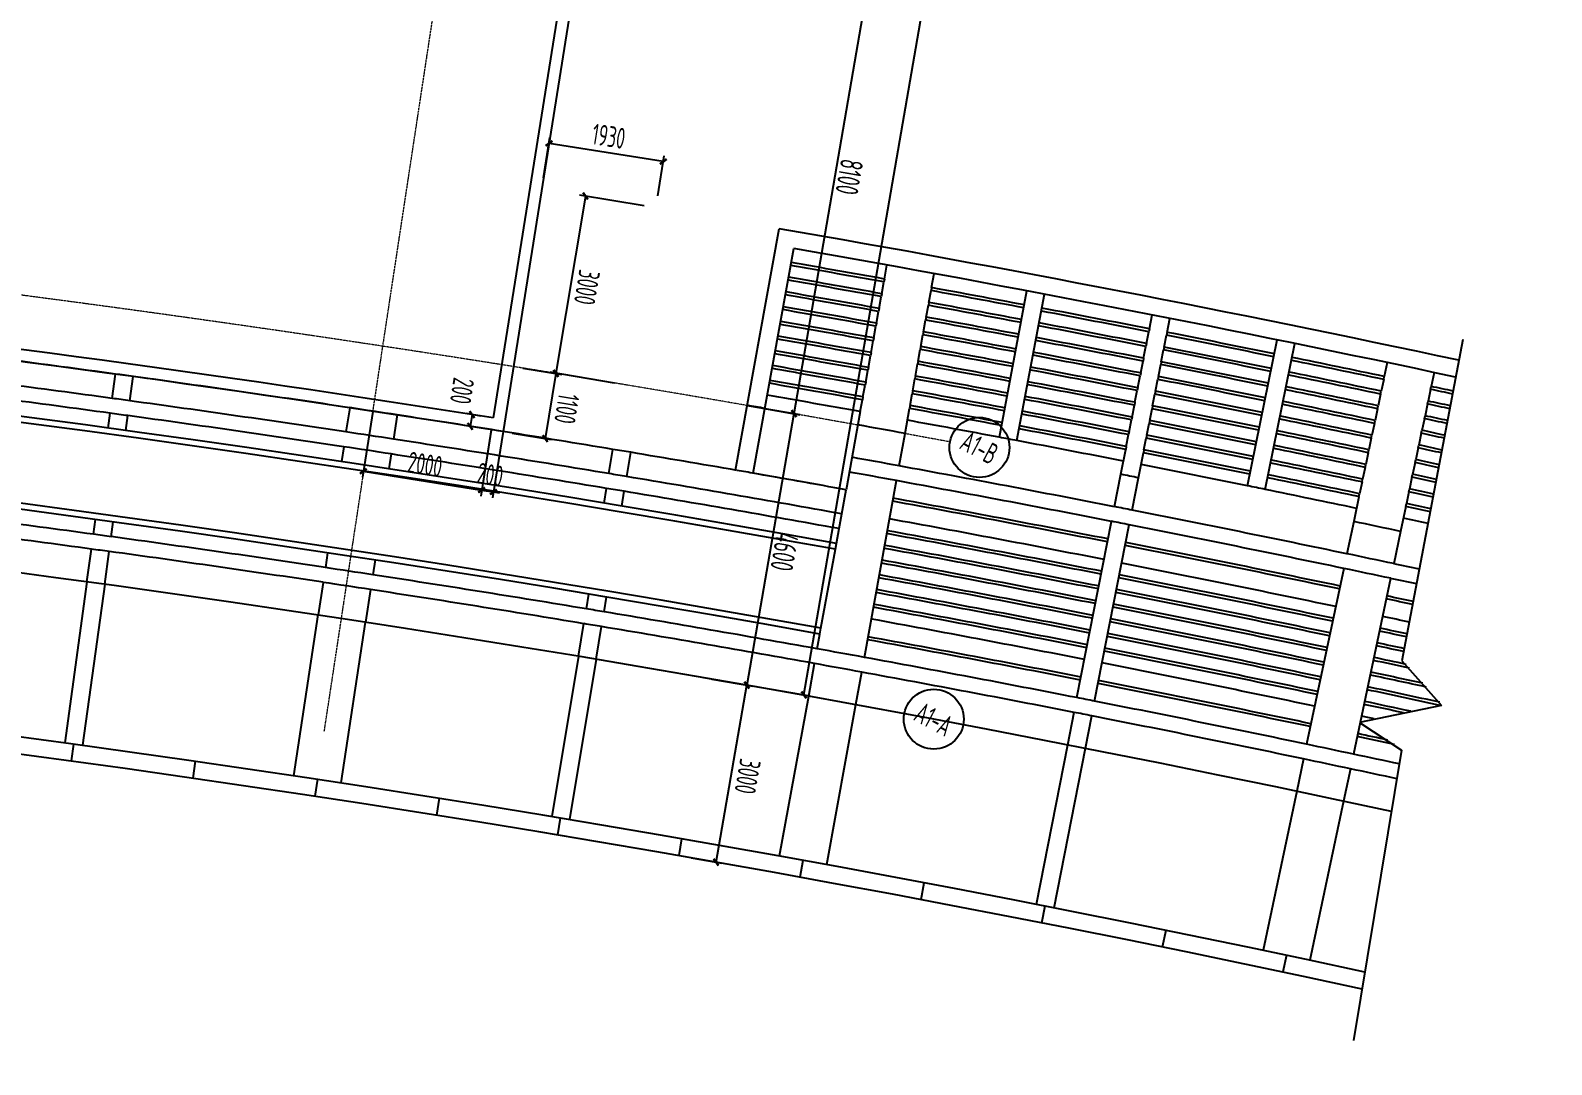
# Model space of a CAD drawing. Header units: millimetres. Extents: x 30991175 to 44589677, y -30249292 to -18704009.
# Drawn here: x 41429416 to 41454808, y -29971019 to -29953753 of the extents above; entities that cross this region are included whole.
import ezdxf
from ezdxf.enums import TextEntityAlignment as Align

# ---------------------------------------------------------------- set-up
doc = ezdxf.new("R2010")
doc.units = ezdxf.units.MM
doc.header["$LTSCALE"] = 10
doc.linetypes.add('A1-RG-AXIS-RF$0$CENTER', pattern=[50.8, 31.75, -6.35, 6.35, -6.35])
for name, color, linetype in [('A1-RG-AXIS-RF$0$A-DIMS-100', 1, 'Continuous'), ('A1-RG-AXIS-RF$0$A-SYMB-NAME', 13, 'Continuous'), ('A1-RI-RF$0$A-DIMS-1：100', 1, 'Continuous'), ('A1-RI-RF$0$A-EVAC1', 5, 'Continuous'), ('A1-RI-RF$0$A-STRS-HRAL', 3, 'Continuous'), ('A1-RI-RF$0$A-SYMB-STRS', 1, 'Continuous'), ('A1-RI-RF$0$A-TEXT', 4, 'Continuous'), ('A1-RI-RF$0$A1-RI-F3$0$A-DETL-PEN0', 247, 'Continuous'), ('A1-RI-RF$0$A1-RI-F3$0$A-DETL-PEN1', 245, 'Continuous'), ('A1-RI-RF$0$A1-RI-F3$0$A-DETL-PEN2', 233, 'Continuous')]:
    doc.layers.add(name, color=color, linetype=linetype)
doc.layers.add('A1-RG-AXIS-RF$0$A-GRID', color=1, linetype='A1-RG-AXIS-RF$0$CENTER', lineweight=9)
doc.styles.add('A1-RG-AXIS-RF$0$A1-RG-AXIS$0$XD2008', font='xd-hzs.shx', dxfattribs={"width": 0.7, "bigfont": 'xd-hztxt.shx'})
doc.styles.add('A1-RG-AXIS-RF$0$XD2008', font='xd-hzs.shx', dxfattribs={"width": 0.7, "bigfont": 'xd-hztxt.shx'})
doc.styles.add('A1-RI-RF$0$XD2008', font='hzs.shx', dxfattribs={"width": 0.7, "bigfont": 'xd-hztxt.shx'})
doc.dimstyles.new('A1-RG-AXIS-RF$0$XD100', dxfattribs={"dimscale": 100, "dimtxt": 5.5, "dimasz": 1.5, "dimexe": 1, "dimexo": 2, "dimgap": 0.5, "dimtad": 1, "dimdec": 0, "dimdsep": 46, "dimtxsty": 'A1-RG-AXIS-RF$0$XD2008', "dimblk": 'A1-RG-AXIS-RF$0$_ArchTick', "dimcen": 2.5, "dimclrt": 4, "dimazin": 0, "dimtfac": 1, "dimtdec": 0, "dimtix": 1, "dimtmove": 0, "dimatfit": 3, "dimfxl": 0, "dimtolj": 1, "dimtzin": 0, "dimarcsym": 0})
doc.dimstyles.new('A1-RG-AXIS-RF$0$XD100$0', dxfattribs={"dimscale": 100, "dimtxt": 5.5, "dimasz": 1, "dimexe": 1, "dimexo": 2, "dimgap": 0.5, "dimtad": 1, "dimdec": 0, "dimdsep": 46, "dimtxsty": 'A1-RG-AXIS-RF$0$XD2008', "dimblk": 'A1-RG-AXIS-RF$0$_ArchTick', "dimblk1": 'A1-RG-AXIS-RF$0$_ArchTick', "dimblk2": 'A1-RG-AXIS-RF$0$_ArchTick', "dimsah": 1, "dimcen": 2.5, "dimclrt": 4, "dimazin": 0, "dimtfac": 1, "dimtdec": 0, "dimtix": 1, "dimtmove": 0, "dimatfit": 3, "dimfxl": 0, "dimtolj": 1, "dimtzin": 0, "dimarcsym": 0})
doc.dimstyles.new('A1-RI-RF$0$XD100$0', dxfattribs={"dimscale": 100, "dimtxt": 3.5, "dimasz": 2, "dimexe": 1, "dimexo": 2, "dimgap": 1, "dimtad": 1, "dimdec": 0, "dimdsep": 46, "dimtxsty": 'A1-RI-RF$0$XD2008', "dimblk": 'A1-RI-RF$0$_ArchTick', "dimblk1": 'A1-RI-RF$0$_ArchTick', "dimblk2": 'A1-RI-RF$0$_ArchTick', "dimsah": 1, "dimcen": 2.5, "dimclrd": 1, "dimclre": 1, "dimclrt": 4, "dimaunit": 1, "dimadec": 0, "dimazin": 0, "dimtfac": 1, "dimtdec": 0, "dimtix": 1, "dimtmove": 2, "dimatfit": 3, "dimfxl": 0, "dimtolj": 1, "dimtzin": 0, "dimarcsym": 0})

# ---------------------------------------------------------------- blocks, each defined once
blk = doc.blocks.new('A1-RG-AXIS-RF$0$_ArchTick')
at = {"color": 0, "linetype": 'ByBlock', "const_width": 0.4}
blk.add_lwpolyline([(-0.5, -0.5), (0.5, 0.5)], dxfattribs=at)
blk = doc.blocks.new('*D81')
at = {"layer": 'A1-RG-AXIS-RF$0$A-DIMS-100', "color": 0, "lineweight": -2}
for p, q in [((11680096, -6393230), (11681807, -6392668)), ((11690356, -6419016), (11681712, -6392699)), ((11688740, -6419547), (11690451, -6418985))]:
    blk.add_line(p, q, dxfattribs=at)
at = {"layer": 'Defpoints', "color": 0}
for p in [(11681712, -6392699), (11679906, -6393293), (11688550, -6419609)]:
    blk.add_point(p, dxfattribs=at)
at = {"layer": 'A1-RG-AXIS-RF$0$A-DIMS-100', "color": 0, "lineweight": -2, "xscale": 100, "yscale": 100, "zscale": 100}
for p, rotation in [((11681712, -6392699), 108.182712823025), ((11690356, -6419016), 288.182712823025)]:
    blk.add_blockref('A1-RG-AXIS-RF$0$_ArchTick', p, dxfattribs=dict(at, rotation=rotation))
at = {"layer": 'A1-RG-AXIS-RF$0$A-DIMS-100', "color": 4, "insert": (11686260, -6405784), "char_height": 375, "attachment_point": 5, "rotation": 288.1827, "style": 'A1-RG-AXIS-RF$0$XD2008'}
blk.add_mtext('\\A1;27700', dxfattribs=at)
blk = doc.blocks.new('*D83')
at = {"layer": 'A1-RG-AXIS-RF$0$A-DIMS-100', "color": 0, "lineweight": -2}
for p, q in [((11684723, -6407499), (11685571, -6407220)), ((11688005, -6414946), (11685476, -6407251)), ((11687252, -6415194), (11688100, -6414915))]:
    blk.add_line(p, q, dxfattribs=at)
at = {"layer": 'Defpoints', "color": 0}
for p in [(11685476, -6407251), (11684533, -6407561), (11687062, -6415256)]:
    blk.add_point(p, dxfattribs=at)
at = {"layer": 'A1-RG-AXIS-RF$0$A-DIMS-100', "color": 0, "lineweight": -2, "xscale": 100, "yscale": 100, "zscale": 100}
for p, rotation in [((11685476, -6407251), 108.1934151448586), ((11688005, -6414946), 288.1934151448585)]:
    blk.add_blockref('A1-RG-AXIS-RF$0$_ArchTick', p, dxfattribs=dict(at, rotation=rotation))
at = {"layer": 'A1-RG-AXIS-RF$0$A-DIMS-100', "color": 4, "insert": (11686966, -6411025), "char_height": 375, "attachment_point": 5, "rotation": 288.1934, "style": 'A1-RG-AXIS-RF$0$XD2008'}
blk.add_mtext('\\A1;8100', dxfattribs=at)
blk = doc.blocks.new('*D85')
at = {"layer": 'A1-RG-AXIS-RF$0$A-DIMS-100', "color": 0, "lineweight": -2}
blk.add_arc((11778732, -6694179), 324415, 109.35703, 111.00245, dxfattribs=at)
at = {"layer": 'Defpoints', "color": 0}
for p in [(11670777, -6386890), (11668278, -6389145), (11661998, -6390116), (11683572, -6423308), (11675833, -6426152)]:
    blk.add_point(p, dxfattribs=at)
at = {"layer": 'A1-RG-AXIS-RF$0$A-DIMS-100', "color": 0, "lineweight": -2, "xscale": 100, "yscale": 100, "zscale": 100}
for p, rotation in [((11671203, -6388102), 19.35703132825595), ((11662459, -6391316), 201.0024497399887)]:
    blk.add_blockref('A1-RG-AXIS-RF$0$_ArchTick', p, dxfattribs=dict(at, rotation=rotation))
at = {"layer": 'A1-RG-AXIS-RF$0$A-DIMS-100', "color": 4, "insert": (11666738, -6389455), "char_height": 375, "attachment_point": 5, "rotation": 20.1797, "style": 'A1-RG-AXIS-RF$0$XD2008'}
blk.add_mtext('\\A1;1.65°', dxfattribs=at)
blk = doc.blocks.new('*D99')
at = {"layer": 'A1-RG-AXIS-RF$0$A-DIMS-100', "color": 0, "lineweight": -2}
for p, q in [((11687442, -6415132), (11688101, -6414916)), ((11688005, -6414947), (11689439, -6419318)), ((11688876, -6419503), (11689534, -6419287))]:
    blk.add_line(p, q, dxfattribs=at)
at = {"layer": 'Defpoints', "color": 0}
for p in [(11687252, -6415194), (11689439, -6419318), (11688686, -6419565)]:
    blk.add_point(p, dxfattribs=at)
at = {"layer": 'A1-RG-AXIS-RF$0$A-DIMS-100', "color": 0, "lineweight": -2, "xscale": 100, "yscale": 100, "zscale": 100}
for p, rotation in [((11688005, -6414947), 108.1543853283377), ((11689439, -6419318), 288.1543853283377)]:
    blk.add_blockref('A1-RG-AXIS-RF$0$_ArchTick', p, dxfattribs=dict(at, rotation=rotation))
at = {"layer": 'A1-RG-AXIS-RF$0$A-DIMS-100', "color": 4, "insert": (11688948, -6417058), "char_height": 375, "attachment_point": 5, "rotation": 288.1544, "style": 'A1-RG-AXIS-RF$0$XD2008'}
blk.add_mtext('\\A1;4600', dxfattribs=at)
blk = doc.blocks.new('A1-RG-AXIS-RF$0$A1zhouhao')
at = {"color": 13}
blk.add_circle((11937809, -6402822), 500, dxfattribs=at)
at = {"style": 'A1-RG-AXIS-RF$0$A1-RG-AXIS$0$XD2008', "width": 0.7}
blk.add_attdef('GRID', text='', height=500, dxfattribs=at).set_placement((11937809, -6402822), align=Align.MIDDLE)
blk = doc.blocks.new('A1-RI-RF$0$_ArchTick')
at = {"color": 0, "linetype": 'ByBlock', "const_width": 0.4}
blk.add_lwpolyline([(-0.5, -0.5), (0.5, 0.5)], dxfattribs=at)
blk = doc.blocks.new('*D16')
at = {"layer": 'A1-RI-RF$0$A-DIMS-1：100', "color": 1, "linetype": 'ByBlock', "lineweight": -2}
for p, q in [((11683652, -6416401), (11684276, -6416190)), ((11684181, -6416222), (11684534, -6417264)), ((11684005, -6417443), (11684629, -6417232))]:
    blk.add_line(p, q, dxfattribs=at)
at = {"layer": 'Defpoints', "color": 0, "linetype": 'ByBlock'}
for p in [(11683463, -6416465), (11684534, -6417264), (11683816, -6417507)]:
    blk.add_point(p, dxfattribs=at)
at = {"layer": 'A1-RI-RF$0$A-DIMS-1：100', "color": 1, "linetype": 'ByBlock', "lineweight": -2, "xscale": 100, "yscale": 100, "zscale": 100}
for p, rotation in [((11684181, -6416222), 108.7070715188783), ((11684534, -6417264), 288.7070715188783)]:
    blk.add_blockref('A1-RI-RF$0$_ArchTick', p, dxfattribs=dict(at, rotation=rotation))
at = {"layer": 'A1-RI-RF$0$A-DIMS-1：100', "color": 4, "linetype": 'ByBlock', "insert": (11684618, -6416655), "char_height": 350, "attachment_point": 5, "rotation": 288.7071, "style": 'A1-RI-RF$0$XD2008'}
blk.add_mtext('\\A1;1100', dxfattribs=at)
blk = doc.blocks.new('*D19')
at = {"layer": 'A1-RI-RF$0$A-DIMS-1：100', "color": 1, "linetype": 'ByBlock', "lineweight": -2}
for p, q in [((11683672, -6417564), (11684034, -6418616)), ((11681780, -6418214), (11682142, -6419266)), ((11682109, -6419171), (11684001, -6418522))]:
    blk.add_line(p, q, dxfattribs=at)
at = {"layer": 'Defpoints', "color": 0, "linetype": 'ByBlock'}
for p in [(11683607, -6417375), (11681715, -6418025), (11684001, -6418522)]:
    blk.add_point(p, dxfattribs=at)
at = {"layer": 'A1-RI-RF$0$A-DIMS-1：100', "color": 1, "linetype": 'ByBlock', "lineweight": -2, "xscale": 100, "yscale": 100, "zscale": 100}
for p, rotation in [((11684001, -6418522), 18.94567788556528), ((11682109, -6419171), 198.9456778855652)]:
    blk.add_blockref('A1-RI-RF$0$_ArchTick', p, dxfattribs=dict(at, rotation=rotation))
at = {"layer": 'A1-RI-RF$0$A-DIMS-1：100', "color": 4, "linetype": 'ByBlock', "insert": (11682966, -6418586), "char_height": 350, "attachment_point": 5, "rotation": 18.9457, "style": 'A1-RI-RF$0$XD2008'}
blk.add_mtext('\\A1;2000', dxfattribs=at)
blk = doc.blocks.new('*D23')
at = {"layer": 'A1-RI-RF$0$A-DIMS-1：100', "color": 1, "linetype": 'ByBlock', "lineweight": -2}
for p, q in [((11683416, -6417433), (11683172, -6417517)), ((11683481, -6417622), (11683237, -6417706)), ((11683267, -6417484), (11683332, -6417673))]:
    blk.add_line(p, q, dxfattribs=at)
at = {"layer": 'Defpoints', "color": 0, "linetype": 'ByBlock'}
for p in [(11683605, -6417368), (11683332, -6417673), (11683670, -6417557)]:
    blk.add_point(p, dxfattribs=at)
at = {"layer": 'A1-RI-RF$0$A-DIMS-1：100', "color": 1, "linetype": 'ByBlock', "lineweight": -2, "xscale": 100, "yscale": 100, "zscale": 100}
for p, rotation in [((11683267, -6417484), 108.9652854964244), ((11683332, -6417673), 288.9652854964244)]:
    blk.add_blockref('A1-RI-RF$0$_ArchTick', p, dxfattribs=dict(at, rotation=rotation))
at = {"layer": 'A1-RI-RF$0$A-DIMS-1：100', "color": 4, "linetype": 'ByBlock', "insert": (11682936, -6417213), "char_height": 350, "attachment_point": 5, "rotation": 288.9653, "style": 'A1-RI-RF$0$XD2008'}
blk.add_mtext('\\A1;200', dxfattribs=at)
blk = doc.blocks.new('*D27')
at = {"layer": 'A1-RI-RF$0$A-DIMS-1：100', "color": 1, "linetype": 'ByBlock', "lineweight": -2}
for p, q in [((11683670, -6417557), (11684034, -6418616)), ((11683859, -6417492), (11684223, -6418551)), ((11684001, -6418522), (11684190, -6418457)), ((11684190, -6418457), (11684285, -6418424)), ((11684001, -6418522), (11683907, -6418554))]:
    blk.add_line(p, q, dxfattribs=at)
at = {"layer": 'Defpoints', "color": 0, "linetype": 'ByBlock'}
for p in [(11683605, -6417368), (11683794, -6417303), (11684190, -6418457)]:
    blk.add_point(p, dxfattribs=at)
at = {"layer": 'A1-RI-RF$0$A-DIMS-1：100', "color": 1, "linetype": 'ByBlock', "lineweight": -2, "xscale": 100, "yscale": 100, "zscale": 100}
for p, rotation in [((11684001, -6418522), 18.94567788553544), ((11684190, -6418457), 198.9456778855354)]:
    blk.add_blockref('A1-RI-RF$0$_ArchTick', p, dxfattribs=dict(at, rotation=rotation))
at = {"layer": 'A1-RI-RF$0$A-DIMS-1：100', "color": 4, "linetype": 'ByBlock', "insert": (11684006, -6418229), "char_height": 350, "attachment_point": 5, "rotation": 18.9457, "style": 'A1-RI-RF$0$XD2008'}
blk.add_mtext('\\A1;200', dxfattribs=at)
blk = doc.blocks.new('*D38')
at = {"layer": 'A1-RI-RF$0$A-DIMS-1：100', "color": 1, "linetype": 'ByBlock', "lineweight": -2}
for p, q in [((11689036, -6419450), (11689534, -6419287)), ((11690372, -6422170), (11689438, -6419319)), ((11689969, -6422301), (11690467, -6422139))]:
    blk.add_line(p, q, dxfattribs=at)
at = {"layer": 'Defpoints', "color": 0, "linetype": 'ByBlock'}
for p in [(11689438, -6419319), (11688846, -6419512), (11689779, -6422364)]:
    blk.add_point(p, dxfattribs=at)
at = {"layer": 'A1-RI-RF$0$A-DIMS-1：100', "color": 1, "linetype": 'ByBlock', "lineweight": -2, "xscale": 100, "yscale": 100, "zscale": 100}
for p, rotation in [((11689438, -6419319), 108.1209727364165), ((11690372, -6422170), 288.1209727364165)]:
    blk.add_blockref('A1-RI-RF$0$_ArchTick', p, dxfattribs=dict(at, rotation=rotation))
at = {"layer": 'A1-RI-RF$0$A-DIMS-1：100', "color": 4, "linetype": 'ByBlock', "insert": (11690166, -6420659), "char_height": 350, "attachment_point": 5, "rotation": 288.121, "style": 'A1-RI-RF$0$XD2008'}
blk.add_mtext('\\A1;3000', dxfattribs=at)
blk = doc.blocks.new('*D41')
at = {"layer": 'A1-RI-RF$0$A-DIMS-1：100', "color": 1, "linetype": 'ByBlock', "lineweight": -2}
for p, q in [((11684166, -6413058), (11683132, -6413405)), ((11683226, -6413373), (11684181, -6416217)), ((11685121, -6415902), (11684086, -6416249))]:
    blk.add_line(p, q, dxfattribs=at)
at = {"layer": 'Defpoints', "color": 0, "linetype": 'ByBlock'}
for p in [(11684356, -6412994), (11685311, -6415838), (11684181, -6416217)]:
    blk.add_point(p, dxfattribs=at)
at = {"layer": 'A1-RI-RF$0$A-DIMS-1：100', "color": 1, "linetype": 'ByBlock', "lineweight": -2, "xscale": 100, "yscale": 100, "zscale": 100}
for p, rotation in [((11683226, -6413373), 108.5536423271382), ((11684181, -6416217), 288.5536423271382)]:
    blk.add_blockref('A1-RI-RF$0$_ArchTick', p, dxfattribs=dict(at, rotation=rotation))
at = {"layer": 'A1-RI-RF$0$A-DIMS-1：100', "color": 4, "linetype": 'ByBlock', "insert": (11683964, -6414708), "char_height": 350, "attachment_point": 5, "rotation": 288.5536, "style": 'A1-RI-RF$0$XD2008'}
blk.add_mtext('\\A1;3000', dxfattribs=at)
blk = doc.blocks.new('*D42')
at = {"layer": 'A1-RI-RF$0$A-DIMS-1：100', "color": 1, "linetype": 'ByBlock', "lineweight": -2}
for p, q in [((11684103, -6412256), (11682277, -6412883)), ((11684291, -6412805), (11684070, -6412162)), ((11682465, -6413432), (11682244, -6412788))]:
    blk.add_line(p, q, dxfattribs=at)
at = {"layer": 'Defpoints', "color": 0, "linetype": 'ByBlock'}
for p in [(11682277, -6412883), (11684356, -6412994), (11682530, -6413621)]:
    blk.add_point(p, dxfattribs=at)
at = {"layer": 'A1-RI-RF$0$A-DIMS-1：100', "color": 1, "linetype": 'ByBlock', "lineweight": -2, "xscale": 100, "yscale": 100, "zscale": 100}
for p, rotation in [((11684103, -6412256), 18.94567788557141), ((11682277, -6412883), 198.9456778855715)]:
    blk.add_blockref('A1-RI-RF$0$_ArchTick', p, dxfattribs=dict(at, rotation=rotation))
at = {"layer": 'A1-RI-RF$0$A-DIMS-1：100', "color": 4, "linetype": 'ByBlock', "insert": (11683101, -6412310), "char_height": 350, "attachment_point": 5, "rotation": 18.9457, "style": 'A1-RI-RF$0$XD2008'}
blk.add_mtext('\\A1;1930', dxfattribs=at)
blk = doc.blocks.new('A1-RI-RF$0$A$C2D12074D')
at = {"layer": 'A1-RI-RF$0$A1-RI-F3$0$A-DETL-PEN0'}
for centre, radius, start, end in [((201146, -214642), 296018, 105.91573, 105.98865), ((201146, -214642), 295968, 105.9155, 105.98864), ((201146, -214644), 296020, 106.1435, 106.44787), ((201146, -214644), 295970, 106.14351, 106.44787), ((201146, -214642), 295768, 105.91458, 105.98859), ((201146, -214642), 295718, 105.91435, 105.98858), ((201146, -214644), 295770, 106.14356, 106.44785), ((201146, -214644), 295720, 106.14358, 106.44785), ((201146, -214642), 295518, 105.91343, 105.98852), ((201146, -214642), 295468, 105.9132, 105.98851), ((201153, -214665), 296042, 106.50594, 106.85986), ((201153, -214665), 295992, 106.50595, 106.85985), ((201146, -214644), 295520, 106.14363, 106.44784), ((201146, -214644), 295470, 106.14364, 106.44783), ((201146, -214642), 295268, 105.91227, 105.98846), ((201146, -214642), 295218, 105.91204, 105.98844), ((201146, -214642), 295018, 105.91112, 105.98839), ((201153, -214665), 295792, 106.50597, 106.85983), ((201153, -214665), 295742, 106.50598, 106.85983), ((201146, -214644), 295270, 106.1437, 106.44782), ((201146, -214644), 295220, 106.14371, 106.44781), ((201146, -214642), 294968, 105.91089, 105.98838), ((201146, -214642), 294768, 105.90996, 105.98833), ((201173, -214734), 296114, 106.91791, 107.27115), ((201153, -214665), 295542, 106.506, 106.85981), ((201153, -214665), 295492, 106.50601, 106.8598), ((201146, -214644), 295020, 106.14376, 106.4478), ((201146, -214644), 294970, 106.14377, 106.44779), ((201146, -214642), 294718, 105.90973, 105.98831), ((201146, -214642), 294518, 105.9088, 105.98826), ((201173, -214734), 296064, 106.91791, 107.27114), ((201173, -214734), 295864, 106.91793, 107.27112), ((201153, -214665), 295292, 106.50603, 106.85978), ((201153, -214665), 295242, 106.50604, 106.85978), ((201146, -214644), 294770, 106.14383, 106.44778), ((201146, -214644), 294720, 106.14384, 106.44777), ((201146, -214642), 294468, 105.90857, 105.98825), ((201146, -214642), 294268, 105.90764, 105.98819), ((201146, -214642), 294218, 105.90741, 105.98818), ((201173, -214734), 295814, 106.91794, 107.27112), ((201173, -214734), 295614, 106.91796, 107.2711), ((201153, -214665), 295042, 106.50606, 106.85976), ((201153, -214665), 294992, 106.50607, 106.85975), ((201146, -214644), 294520, 106.14389, 106.44776), ((201146, -214644), 294470, 106.14391, 106.44775), ((201146, -214642), 294018, 105.90647, 105.98813), ((201146, -214642), 293968, 105.90624, 105.98811), ((201182, -214761), 296142, 107.32919, 107.63402), ((201182, -214761), 296092, 107.32919, 107.63401), ((201173, -214734), 295564, 106.91796, 107.27109), ((201173, -214734), 295363, 106.91798, 107.27107), ((201173, -214734), 295313, 106.91799, 107.27107), ((201153, -214665), 294792, 106.50609, 106.85973), ((201153, -214665), 294742, 106.5061, 106.85973), ((201146, -214644), 294270, 106.14396, 106.44774), ((201146, -214644), 294220, 106.14397, 106.44773), ((201182, -214761), 295892, 107.32921, 107.63396), ((201182, -214761), 295842, 107.32922, 107.63394), ((201173, -214734), 295113, 106.91801, 107.27105), ((201173, -214734), 295063, 106.91801, 107.27104), ((201153, -214665), 294542, 106.50612, 106.85971), ((201153, -214665), 294492, 106.50613, 106.8597), ((201146, -214644), 294020, 106.14403, 106.44772), ((201146, -214644), 293970, 106.14404, 106.44771), ((201182, -214761), 295642, 107.32924, 107.63389), ((201182, -214761), 295592, 107.32924, 107.63388), ((201173, -214733), 294863, 106.91803, 107.27102), ((201173, -214733), 294813, 106.91804, 107.27102), ((201153, -214665), 294292, 106.50615, 106.85968), ((201153, -214665), 294242, 106.50616, 106.85968), ((201153, -214671), 296048, 107.78886, 108.09402), ((201153, -214671), 295998, 107.78887, 108.09409), ((201182, -214761), 295392, 107.32926, 107.63383), ((201182, -214761), 295342, 107.32927, 107.63381), ((201173, -214733), 294613, 106.91805, 107.271), ((201173, -214733), 294563, 106.91806, 107.27099), ((201153, -214665), 294042, 106.50618, 106.85966), ((201153, -214665), 293992, 106.50619, 106.85965), ((201153, -214671), 295799, 107.78893, 108.09434), ((201153, -214671), 295749, 107.78894, 108.09441), ((201182, -214761), 295142, 107.32929, 107.63376), ((201182, -214761), 295092, 107.32929, 107.63375), ((201173, -214733), 294363, 106.91808, 107.27097), ((201173, -214733), 294313, 106.91808, 107.27097), ((201153, -214671), 295549, 107.78899, 108.09467), ((201153, -214671), 295499, 107.789, 108.09473), ((201182, -214761), 294892, 107.32931, 107.6337), ((201182, -214761), 294842, 107.32931, 107.63368), ((201173, -214733), 294113, 106.9181, 107.27095), ((201173, -214733), 294063, 106.91811, 107.27094), ((201147, -214647), 292448, 105.8991, 105.9877), ((201147, -214647), 292398, 105.89886, 105.98769), ((201153, -214671), 295299, 107.78906, 108.09499), ((201153, -214671), 295249, 107.78907, 108.09506), ((201182, -214761), 294642, 107.32933, 107.63363), ((201182, -214761), 294592, 107.32934, 107.63362), ((201147, -214647), 292098, 105.89745, 105.98761), ((201153, -214671), 295049, 107.78912, 108.09532), ((201153, -214671), 294999, 107.78914, 108.09538), ((201153, -214671), 294799, 107.78919, 108.09564), ((201182, -214761), 294392, 107.32936, 107.63356), ((201182, -214761), 294342, 107.32936, 107.63355), ((201182, -214761), 294142, 107.32938, 107.6335), ((201149, -214653), 292454, 106.14445, 106.85951), ((201149, -214653), 292404, 106.14446, 106.8595), ((201147, -214647), 291898, 105.8965, 105.98756), ((201147, -214647), 291848, 105.89626, 105.98754), ((201153, -214671), 294749, 107.7892, 108.09571), ((201153, -214671), 294549, 107.78925, 108.09597), ((201182, -214761), 294092, 107.32939, 107.63348), ((201149, -214653), 292104, 106.14454, 106.85947), ((201147, -214647), 291648, 105.89532, 105.98749), ((201147, -214647), 291598, 105.89508, 105.98748), ((201153, -214671), 294499, 107.78927, 108.09603), ((201153, -214671), 294299, 107.78932, 108.0963), ((201149, -214653), 291904, 106.1446, 106.85945), ((201149, -214653), 291854, 106.14461, 106.85945), ((201147, -214647), 291398, 105.87949, 105.98742), ((201147, -214647), 291348, 105.86611, 105.98741), ((201153, -214671), 294249, 107.78933, 108.09636), ((201153, -214671), 294049, 107.78939, 108.09662), ((201153, -214671), 293999, 107.7894, 108.09669), ((201149, -214653), 291654, 106.14467, 106.85943), ((201149, -214653), 291604, 106.14468, 106.85942), ((201149, -214653), 291404, 106.14473, 106.8594), ((201147, -214647), 291148, 105.8125, 105.98735), ((201147, -214647), 291098, 105.79907, 105.98734), ((201147, -214647), 290898, 105.74529, 105.98729), ((201147, -214647), 290848, 105.74214, 105.98727), ((201178, -214748), 292554, 106.91827, 107.63308), ((201178, -214748), 292504, 106.91828, 107.63307), ((201149, -214653), 291354, 106.14475, 106.8594), ((201149, -214653), 291154, 106.1448, 106.85938), ((201178, -214748), 292204, 106.91831, 107.63299), ((201149, -214653), 291104, 106.14481, 106.85937), ((201149, -214653), 290904, 106.14487, 106.85935), ((201147, -214647), 290648, 105.8316, 105.98722), ((201147, -214647), 290598, 105.85403, 105.98721), ((201178, -214748), 292004, 106.91833, 107.63294), ((201178, -214748), 291954, 106.91833, 107.63292), ((201149, -214653), 290854, 106.14488, 106.85935), ((201149, -214653), 290654, 106.14494, 106.85933), ((201147, -214647), 290398, 105.94404, 105.98715), ((201178, -214748), 291754, 106.91835, 107.63287), ((201178, -214748), 291704, 106.91836, 107.63286), ((201149, -214653), 290604, 106.14495, 106.85932), ((201149, -214653), 290404, 106.145, 106.8593), ((201147, -214647), 290098, 105.88674, 105.98707), ((201162, -214700), 290104, 105.86159, 105.98707), ((201178, -214748), 291504, 106.91838, 107.6328), ((201178, -214748), 291454, 106.91838, 107.63279), ((201149, -214653), 290104, 106.14509, 106.85927), ((201178, -214748), 291254, 106.9184, 107.63274), ((201178, -214748), 291204, 106.91841, 107.63272), ((201166, -214713), 290117, 106.14504, 106.85905), ((201178, -214748), 291004, 106.91843, 107.63267), ((201178, -214748), 290954, 106.91843, 107.63265), ((201178, -214748), 290754, 106.91845, 107.6326), ((201178, -214748), 290704, 106.91846, 107.63259), ((201178, -214748), 290504, 106.91848, 107.63253), ((201178, -214748), 290204, 106.91851, 107.63245), ((201153, -214670), 290072, 106.91831, 107.63244)]:
    blk.add_arc(centre, radius, start, end, dxfattribs=at)
at = {"layer": 'A1-RI-RF$0$A1-RI-F3$0$A-DETL-PEN1'}
for p, q in [((112103, 62855), (112072, 62950)), ((112510, 61578), (112103, 62855)), ((112541, 61483), (112510, 61578))]:
    blk.add_line(p, q, dxfattribs=at)
for radius, start, end in [(291580, 107.79006, 130.53329), (291480, 107.79008, 130.53322), (290140, 107.79045, 130.53224), (290040, 107.79047, 130.53216)]:
    blk.add_arc((201159, -214687), radius, start, end, dxfattribs=at)
at = {"layer": 'A1-RI-RF$0$A1-RI-F3$0$A-DETL-PEN2'}
for p, q in [((119543, 70152), (119608, 69925)), ((118774, 69931), (118840, 69703)), ((119622, 69877), (119608, 69925)), ((119622, 69877), (119678, 69685)), ((118854, 69655), (118840, 69703)), ((118854, 69655), (118909, 69463)), ((119691, 69637), (119678, 69685)), ((119691, 69637), (119747, 69444)), ((117681, 67019), (116975, 69404)), ((117968, 67104), (117263, 69489)), ((118923, 69415), (118909, 69463)), ((118923, 69415), (118978, 69223)), ((119761, 69396), (119747, 69444)), ((119761, 69396), (119816, 69204)), ((118992, 69175), (118978, 69223)), ((118992, 69175), (119047, 68983)), ((119830, 69156), (119816, 69204)), ((119830, 69156), (119885, 68964)), ((115291, 68652), (115222, 68879)), ((119061, 68935), (119047, 68983)), ((119061, 68935), (119116, 68742)), ((119899, 68916), (119885, 68964)), ((119899, 68916), (119954, 68724)), ((115004, 68565), (114935, 68792)), ((115004, 68565), (115018, 68517)), ((115291, 68652), (115306, 68604)), ((115364, 68413), (115306, 68604)), ((119130, 68694), (119116, 68742)), ((119130, 68694), (119186, 68502)), ((119968, 68676), (119954, 68724)), ((119968, 68676), (120024, 68483)), ((115077, 68326), (115018, 68517)), ((115077, 68326), (115091, 68278)), ((115364, 68413), (115378, 68365)), ((115436, 68174), (115378, 68365)), ((119199, 68454), (119186, 68502)), ((119199, 68454), (119255, 68262)), ((120037, 68435), (120024, 68483)), ((120037, 68435), (120093, 68243)), ((113642, 65791), (112902, 68165)), ((113928, 65880), (113188, 68255)), ((115149, 68087), (115091, 68278)), ((115149, 68087), (115164, 68039)), ((115436, 68174), (115451, 68126)), ((115509, 67934), (115451, 68126)), ((119269, 68214), (119255, 68262)), ((119269, 68214), (119324, 68022)), ((120107, 68195), (120093, 68243)), ((120107, 68195), (120162, 68003)), ((115222, 67847), (115164, 68039)), ((115222, 67847), (115236, 67799)), ((115294, 67608), (115236, 67799)), ((115509, 67934), (115523, 67887)), ((115581, 67695), (115523, 67887)), ((119338, 67974), (119324, 68022)), ((119338, 67974), (119393, 67782)), ((120176, 67955), (120162, 68003)), ((120176, 67955), (120293, 67547)), ((111470, 67466), (111398, 67692)), ((115294, 67608), (115309, 67560)), ((115367, 67369), (115309, 67560)), ((115581, 67695), (115596, 67647)), ((115654, 67456), (115596, 67647)), ((119407, 67733), (119393, 67782)), ((119407, 67733), (119525, 67325)), ((120293, 67547), (120446, 67018)), ((110708, 67223), (110636, 67448)), ((111470, 67466), (111485, 67418)), ((111546, 67228), (111485, 67418)), ((115367, 67369), (115382, 67321)), ((115440, 67130), (115382, 67321)), ((115654, 67456), (115669, 67408)), ((115727, 67217), (115669, 67408)), ((119525, 67325), (119677, 66797)), ((110010, 63238), (108764, 67141)), ((110708, 67223), (110723, 67175)), ((110784, 66985), (110723, 67175)), ((111546, 67228), (111561, 67180)), ((111622, 66989), (111561, 67180)), ((115440, 67130), (115454, 67082)), ((115512, 66890), (115454, 67082)), ((115727, 67217), (115741, 67169)), ((115799, 66978), (115741, 67169)), ((110295, 63331), (109135, 66963)), ((110784, 66985), (110799, 66937)), ((110860, 66746), (110799, 66937)), ((111622, 66989), (111637, 66942)), ((111698, 66751), (111637, 66942)), ((115512, 66890), (115527, 66843)), ((115585, 66651), (115527, 66843)), ((115799, 66978), (115814, 66930)), ((115872, 66738), (115814, 66930)), ((110860, 66746), (110875, 66699)), ((110936, 66508), (110875, 66699)), ((111698, 66751), (111713, 66704)), ((111774, 66513), (111713, 66704)), ((115585, 66651), (115599, 66603)), ((115723, 66197), (115599, 66603)), ((115872, 66738), (115887, 66691)), ((116010, 66284), (115887, 66691)), ((119746, 66557), (120576, 63674)), ((120515, 66778), (121345, 63895)), ((110936, 66508), (110951, 66461)), ((111012, 66270), (110951, 66461)), ((111774, 66513), (111789, 66466)), ((111850, 66275), (111789, 66466)), ((111850, 66275), (111865, 66227)), ((116170, 65758), (116010, 66284)), ((111012, 66270), (111027, 66222)), ((111088, 66032), (111027, 66222)), ((111088, 66032), (111103, 65984)), ((111926, 66037), (111865, 66227)), ((111926, 66037), (111941, 65989)), ((115883, 65671), (115723, 66197)), ((111164, 65794), (111103, 65984)), ((111164, 65794), (111179, 65746)), ((112002, 65799), (111941, 65989)), ((112002, 65799), (112017, 65751)), ((111240, 65556), (111179, 65746)), ((111240, 65556), (111255, 65508)), ((112078, 65561), (112017, 65751)), ((112078, 65561), (112093, 65513)), ((112223, 65108), (112093, 65513)), ((117114, 62648), (116242, 65519)), ((111316, 65317), (111255, 65508)), ((111316, 65317), (111331, 65270)), ((111392, 65079), (111331, 65270)), ((116827, 62561), (115955, 65431)), ((111392, 65079), (111795, 63817)), ((112390, 64584), (112223, 65108)), ((113379, 61488), (112466, 64346)), ((111920, 63427), (111795, 63817)), ((121414, 63655), (121566, 63126)), ((111996, 63188), (111920, 63427)), ((120645, 63433), (120798, 62905)), ((112072, 62950), (111996, 63188)), ((121566, 63126), (122318, 60517)), ((120798, 62905), (121549, 60296)), ((108173, 62196), (108042, 62585)), ((108457, 62292), (108327, 62680)), ((117059, 61795), (116899, 62322)), ((117346, 61883), (117187, 62409)), ((108332, 61722), (108252, 61959)), ((108616, 61817), (108537, 62055)), ((117848, 59197), (117059, 61795)), ((118135, 59285), (117346, 61883)), ((112617, 61245), (112541, 61483)), ((104590, 61401), (104726, 61015)), ((113622, 60726), (113455, 61250)), ((103835, 61136), (103971, 60749)), ((112860, 60483), (112693, 61007)), ((104809, 60779), (104892, 60543)), ((114448, 58140), (113622, 60726)), ((104054, 60514), (104137, 60278)), ((113686, 57897), (112860, 60483)), ((108901, 60025), (108821, 60262)), ((109185, 60120), (109106, 60357)), ((121933, 60407), (122012, 60133)), ((100261, 59412), (100119, 59797)), ((100542, 59516), (100401, 59900)), ((109155, 59267), (108980, 59788)), ((109439, 59362), (109265, 59883)), ((120043, 59558), (119962, 59831)), ((100433, 58943), (100347, 59177)), ((100715, 59046), (100628, 59281)), ((109155, 59267), (110018, 56692)), ((109439, 59362), (110302, 56788)), ((118074, 58968), (117992, 59241)), ((105402, 59090), (105485, 58854)), ((104647, 58825), (104730, 58589)), ((105568, 58618), (105750, 58099)), ((116112, 58365), (116027, 58637)), ((104813, 58353), (104995, 57834)), ((106650, 55538), (105750, 58099)), ((114154, 57747), (114067, 58018)), ((105895, 55273), (104995, 57834)), ((101051, 57263), (100964, 57497)), ((101332, 57366), (101246, 57601)), ((112200, 57115), (112111, 57386)), ((101608, 56615), (101418, 57131)), ((101327, 56512), (101137, 57028)), ((110251, 56470), (110160, 56740)), ((101327, 56512), (102263, 53963)), ((101608, 56615), (102545, 54067)), ((108214, 56079), (108306, 55810)), ((106272, 55405), (106367, 55136)), ((104432, 54449), (104336, 54717)), ((102502, 53747), (102404, 54015))]:
    blk.add_line(p, q, dxfattribs=at)
for centre, radius, start, end in [((201163, -214725), 296625, 105.91813, 108.1499), ((201163, -214725), 296340, 105.91683, 108.09232), ((201146, -214642), 293768, 105.90531, 105.98806), ((201169, -214722), 293627, 105.988, 106.14411), ((201146, -214644), 293770, 106.14409, 106.4477), ((201148, -214649), 293776, 106.4477, 106.50621), ((201147, -214647), 292998, 105.90168, 105.98785), ((201153, -214665), 293792, 106.50621, 106.85963), ((201149, -214653), 293004, 106.1443, 106.85956), ((201169, -214722), 293077, 105.98785, 106.14425), ((201147, -214647), 292748, 105.90051, 105.98779), ((201149, -214653), 292754, 106.14437, 106.85954), ((201169, -214722), 292827, 105.98779, 106.14432), ((201173, -214733), 293863, 106.91813, 107.27092), ((201158, -214686), 293589, 106.85942, 106.91796), ((201182, -214761), 293892, 107.32941, 107.63343), ((201179, -214753), 293884, 107.27092, 107.32941), ((201178, -214749), 293104, 106.91822, 107.63323), ((201158, -214686), 293039, 106.85936, 106.91802), ((201158, -214686), 292789, 106.85934, 106.91804), ((201178, -214749), 292854, 106.91824, 107.63317), ((201175, -214741), 293871, 107.78939, 108.09682), ((201153, -214671), 293573, 107.63338, 107.78951), ((201153, -214671), 293023, 107.63323, 107.78966), ((201153, -214671), 293573, 108.09725, 108.1558), ((201153, -214671), 292773, 107.63317, 107.78973), ((201162, -214700), 289804, 105.83139, 105.98699), ((201175, -214741), 292546, 107.78975, 108.0933), ((201169, -214722), 289826, 105.98698, 106.14513), ((201162, -214700), 289554, 105.82896, 105.98692), ((201153, -214672), 292474, 107.86572, 108.09344), ((201166, -214713), 289817, 106.14512, 106.85902), ((201169, -214722), 289576, 105.98691, 106.1452), ((201151, -214689), 288986, 105.8232, 130.74813), ((201153, -214671), 292473, 108.15221, 108.50482), ((201153, -214671), 292063, 107.78992, 108.50478), ((201153, -214671), 292474, 108.09344, 108.15221), ((201166, -214713), 289567, 106.14519, 106.859), ((201153, -214671), 291813, 107.78998, 108.50475), ((201160, -214691), 292494, 108.5636, 109.27856), ((201153, -214670), 292472, 108.50482, 108.56359), ((201153, -214670), 289772, 106.91835, 107.63236), ((201158, -214686), 289789, 106.85903, 106.91835), ((201153, -214670), 292062, 108.50478, 108.56363), ((201153, -214670), 289522, 106.91837, 107.63229), ((201158, -214686), 289539, 106.85901, 106.91837), ((201160, -214691), 292084, 108.56364, 109.27845), ((201160, -214691), 291834, 108.56367, 109.27839), ((201153, -214670), 291812, 108.50475, 108.56366), ((201153, -214672), 289774, 107.63236, 107.79054), ((201170, -214720), 292525, 109.27855, 109.43524), ((201153, -214671), 289773, 107.79054, 108.50454), ((201153, -214672), 289524, 107.63229, 107.7906), ((201168, -214713), 292517, 109.43524, 110.15014), ((201170, -214720), 292115, 109.27844, 109.43535), ((201153, -214671), 289524, 107.7906, 108.50452), ((201151, -214689), 286271, 105.7964, 131.29161), ((201167, -214713), 292107, 109.43535, 110.1501), ((201170, -214720), 291865, 109.27837, 109.43542), ((201151, -214689), 285986, 105.79356, 131.34926), ((201167, -214713), 291857, 109.43541, 110.15007), ((201160, -214691), 289794, 108.56388, 109.27783), ((201153, -214670), 289772, 108.50454, 108.56386), ((201149, -214661), 292462, 110.20892, 110.92396), ((201156, -214681), 292483, 110.15015, 110.20892), ((201160, -214691), 289544, 108.5639, 109.27776), ((201153, -214670), 289522, 108.50452, 108.56389), ((201156, -214681), 292073, 110.15011, 110.20896), ((201149, -214661), 292052, 110.20896, 110.92385), ((201149, -214661), 291802, 110.20899, 110.92378), ((201156, -214681), 291823, 110.15008, 110.20899), ((201170, -214720), 289825, 109.27782, 109.43597), ((201167, -214712), 289817, 109.43597, 110.14987), ((201170, -214720), 289575, 109.27775, 109.43604), ((201167, -214712), 289567, 109.43603, 110.14984), ((201149, -214661), 289762, 110.20919, 110.92323), ((201156, -214681), 289783, 110.14988, 110.20919), ((201156, -214681), 289533, 110.14985, 110.20922), ((201149, -214661), 289512, 110.20922, 110.92316)]:
    blk.add_arc(centre, radius, start, end, dxfattribs=at)
blk = doc.blocks.new('A1-RG-AXIS-RF')
at = {"layer": 'A1-RG-AXIS-RF$0$A-GRID', "linetype": 'A1-RG-AXIS-RF$0$CENTER', "ltscale": 0.05}
blk.add_lwpolyline([(11683571.6, -6423308), (11670777.5, -6386890)], dxfattribs=at)
at = {"layer": 'A1-RG-AXIS-RF$0$A-GRID', "ltscale": 0.05}
for points in [[(11690526.5, -6414141.6, 0.1045271), (11584753.6, -6473784.9, 0.1045271)], [(11691982.6, -6418505.7, 0.1046376), (11587756.3, -6477270.1)]]:
    blk.add_lwpolyline(points, format="xyb", dxfattribs=at)
blk.add_arc((11778731.9, -6694178.6), 301700, 107.53359, 131.336201, dxfattribs=at)
at = {"layer": 'A1-RG-AXIS-RF$0$A-SYMB-NAME', "linetype": 'ByBlock'}
ref = blk.add_blockref('A1-RG-AXIS-RF$0$A1zhouhao', (-246805.5, -11169.8), dxfattribs=at)
ref.add_attrib('GRID', 'A1-B', dxfattribs={"layer": '0', "color": 4, "height": 350, "style": 'A1-RG-AXIS-RF$0$A1-RG-AXIS$0$XD2008', "width": 0.7}).set_placement((11691003.8, -6413991.7), align=Align.MIDDLE)
ref = blk.add_blockref('A1-RG-AXIS-RF$0$A1zhouhao', (-245349.4, -15533.9), dxfattribs=at)
ref.add_attrib('GRID', 'A1-A', dxfattribs={"layer": '0', "color": 4, "height": 350, "style": 'A1-RG-AXIS-RF$0$A1-RG-AXIS$0$XD2008', "width": 0.7}).set_placement((11692459.9, -6418355.8), align=Align.MIDDLE)
at = {"layer": 'A1-RG-AXIS-RF$0$A-DIMS-100'}
dim = blk.add_angular_dim_2l(base=(11668278.3, -6389145.4), line1=((11661998.5, -6390116.5), (11675833, -6426152.1)), line2=((11683571.6, -6423308), (11670777.5, -6386890)), dimstyle='A1-RG-AXIS-RF$0$XD100', override={"dimtxt": 3.75, "dimasz": 1, "dimblk1": 'A1-RG-AXIS-RF$0$_ArchTick', "dimblk2": 'A1-RG-AXIS-RF$0$_ArchTick', "dimsah": 1}, dxfattribs=at)
dim.commit()
dim.dimension.update_dxf_attribs({"geometry": '*D85', "text_midpoint": (11666737.6, -6389454.6)})
for p1, p2, distance, picture, middle in [((11688550, -6419609.5), (11679906.2, -6393292.6), -1900.9, '*D81', (11686259.7, -6405783.8)), ((11687062.4, -6415256.3), (11684533.4, -6407561.2), -992.5, '*D83', (11686966.4, -6411024.7)), ((11687252.5, -6415193.8), (11688685.7, -6419564.9), 792.5, '*D99', (11688947.8, -6417058.5))]:
    dim = blk.add_aligned_dim(p1=p1, p2=p2, distance=distance, dimstyle='A1-RG-AXIS-RF$0$XD100$0', override={"dimtxt": 3.75}, dxfattribs=at)
    dim.commit()
    dim.dimension.update_dxf_attribs({"geometry": picture, "text_midpoint": middle})
blk = doc.blocks.new('A1-RI-RF')
at = {"layer": 'A1-RI-RF$0$A-STRS-HRAL', "ltscale": 0.25}
for p, q in [((11680190.4, -6406804.3), (11683859.1, -6417492.2)), ((11680066.1, -6407058.4), (11683605, -6417367.9))]:
    blk.add_line(p, q, dxfattribs=at)
for radius, start, end in [(292700, 108.965447, 114.474345), (292500, 108.926284, 114.513646)]:
    blk.add_arc((11778731.9, -6694178.6), radius, start, end, dxfattribs=at)
at = {"layer": 'A1-RI-RF$0$A-SYMB-STRS'}
for p, q in [((11697280.6, -6408615.9), (11698901.4, -6413827.3)), ((11698901.4, -6413827.3), (11699838.5, -6414176.5)), ((11699838.5, -6414176.5), (11698759.2, -6415068.2)), ((11698759.2, -6415068.2), (11699596.7, -6415147.9)), ((11699596.7, -6415147.9), (11701167.9, -6419803.7))]:
    blk.add_line(p, q, dxfattribs=at)
at = {"layer": 'A1-RI-RF$0$A-EVAC1'}
blk.add_blockref('A1-RI-RF$0$A$C2D12074D', (11577575.1, -6479477.2), dxfattribs=at)
at = {"layer": 'A1-RI-RF$0$A-TEXT'}
blk.add_blockref('A1-RG-AXIS-RF', (0, 0), dxfattribs=at)
at = {"layer": 'A1-RI-RF$0$A-DIMS-1：100', "color": 3, "linetype": 'ByBlock'}
for p1, p2, distance, picture, middle in [((11684356.1, -6412994.1), (11682530.2, -6413620.8), -780.1, '*D42', (11683100.6, -6412309.5)), ((11684356.1, -6412994.1), (11685310.6, -6415838.1), -1191.7, '*D41', (11683964.3, -6414707.8)), ((11683462.7, -6416465.2), (11683815.5, -6417507.1), 758.5, '*D16', (11684618, -6416654.7)), ((11681715.4, -6418024.5), (11683607.5, -6417375), -1212.4, '*D19', (11682965.8, -6418586.4)), ((11683605, -6417367.9), (11683794.2, -6417303), -1219.9, '*D27', (11684006.4, -6418229.2)), ((11689779, -6422363.7), (11688845.9, -6419512.5), -623.5, '*D38', (11690166.4, -6420658.6))]:
    dim = blk.add_aligned_dim(p1=p1, p2=p2, distance=distance, dimstyle='A1-RI-RF$0$XD100$0', override={"dimasz": 1}, dxfattribs=at)
    dim.commit()
    dim.dimension.update_dxf_attribs({"geometry": picture, "text_midpoint": middle})
dim = blk.add_linear_dim(base=(11683331.6, -6417673.4), p1=(11683605, -6417367.9), p2=(11683670, -6417557.1), angle=288.96529, dimstyle='A1-RI-RF$0$XD100$0', override={"dimasz": 1}, dxfattribs=at)
dim.commit()
dim.dimension.update_dxf_attribs({"geometry": '*D23', "text_midpoint": (11682936.4, -6417212.9), "dimtype": 129})

msp = doc.modelspace()

# ---------------------------------------------------------------- block references
at = {"color": 0, "rotation": 332.0000000354235}
msp.add_blockref('A1-RI-RF', (34133901, -18808903), dxfattribs=at)

doc.saveas('drawing.dxf')
